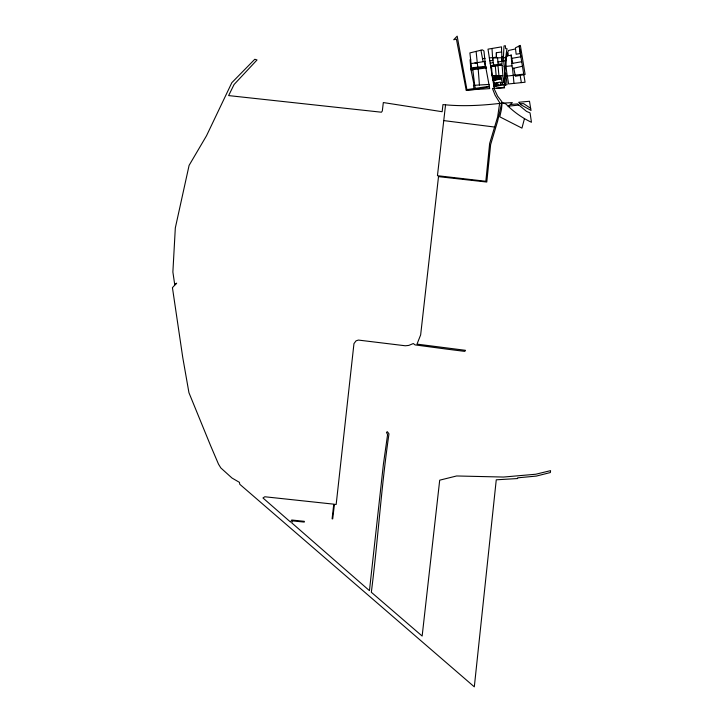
<?xml version="1.0" encoding="UTF-8"?>
<svg xmlns="http://www.w3.org/2000/svg" width="723" height="723" viewBox="0 0 723 723"><rect width="100%" height="100%" fill="white"/><g stroke="black" fill="none" stroke-linecap="round" stroke-linejoin="round"><path stroke-width="1.08" d="M501.572 51.984L501.536 46.868L487.998 49.146L492.137 75.807L496.132 75.4L495.291 65.811L502.114 65.043L503.416 82.476L502.458 82.648L502.937 84.88M504.663 73.863L503.434 56.421L504.012 45.974L505.332 45.666L505.684 48.667L507.049 48.739C504.771 59.882 506.055 71.36 503.416 82.476M513.999 83.389L508.603 83.949C506.931 73.222 503.859 60.813 508.495 50.502L515.517 48.92L515.445 47.835L520.361 45.395L525.124 74.451L515.382 76.258L513.782 68.233L512.544 68.522L513.999 83.389L525.061 82.241L519.141 46.01L520.849 56.774L511.387 58.427L511.956 65.784L512.544 68.522L522.34 66.263M485.594 66.326L483.94 50.962L482.395 49.86L469.896 52.906L471.532 67.817L485.594 66.326L489.724 88.604L466.19 90.113L456.412 39.096L453.719 39.738L457.171 36.15L466.904 89.625L489.354 86.245M445.558 104.799L437.451 175.698L485.838 181.274L489.634 143.516L497.641 116.927L499.71 102.747L495.056 95.102L492.435 88.45L493.963 88.36L497.578 96.105L501.934 101.798L497.677 120.967L490.646 144.546L486.787 182.042L438.509 176.638L420.65 334.903L417.008 344.121L465.522 350.33L464.79 351.387L446.407 349.073L415.056 344.898L413.33 343.533L408.775 345.413L405.323 345.775L358.364 340.072L356.05 340.849L353.963 343.615L336.168 504.473L334.433 504.283L332.707 518.897L332.101 518.834L333.764 504.166L264.808 496.764L262.964 497.975L290.538 522.069L291.694 520L304.347 521.337L304.256 522.096L292.616 520.894L291.685 522.81L369.453 590.655L383.371 464.5L387.591 434.659L386.471 432.3L387.401 431.73L388.974 433.863C381.337 486.299 378.03 539.584 371.333 592.282L422.151 636.05L439.701 480.171L456.629 475.969L503.506 477.053L535.788 474.234L550.565 470.646L550.393 472.535L536.303 476.086L517.605 477.84L517.569 478.545L496.258 479.81L474.315 686.85L239.783 484.283L239.449 482.358L231.984 478.03L220.831 467.935L218.5 464.148L210.556 445.567L188.947 392.716L182.738 357.379L172.436 287.655L176.656 283.163L174.749 284.844L172.878 272.002L175.318 227.944L189.092 165.386L206.516 135.752L231.83 82.684L254.803 59.259L257.026 59.955L234.089 84.492L228.622 95.59L381.455 112.219L382.322 110.953L383.326 102.558L442.151 111.713L442.964 104.582C462.476 106.624 482.196 105.522 501.59 103.19M504.961 76.069L504.238 82.305L504.979 85.206L507.076 84.699L505.711 73.041L504.961 76.069L506.028 76.051M496.132 75.4L496.05 75.879L497.677 75.825M524.455 118.644L521.952 128.125L499.792 116.837L501.5 109.2L502.114 102.657L505.865 103.949C513.113 111.414 521.925 117.849 531.459 122.268L530.058 112.896L526.561 111.414L517.505 103.913L510.375 104.501M508.206 106.579L512.345 102.594L503.389 103.091M506.561 56.493L508.305 55.608L511.098 55.418L511.089 54.794L512.788 63.308L521.635 61.726M503.597 58.03L505.639 57.189M496.502 88.242L504.446 87.311L504.582 87.881L494.306 88.342L492.173 76.069L502.765 75.563L498.942 75.761L497.975 65.495M493.737 80.47L501.373 78.852M494.532 84.22L496.249 83.85L496.611 85.567M500.452 82.964L502.169 82.603M493.981 86.778L503.814 84.699L504.446 87.311M507.266 53.312L508.061 53.15L508.305 55.608M490.872 67.79L491.613 67.646L492.137 75.807M485.115 66.362L485.178 64.013M490.528 65.63L502.015 63.669L501.717 51.966L496.358 52.725L496.421 57.207L489.326 57.948M511.947 63.47L512.788 63.308M520.334 53.493L516.159 54.234L515.517 48.92M497.93 61.97L505.739 60.678M489.462 86.914L473.258 89.598L466.19 90.113M471.071 63.588L485.043 61.419M506.94 76.105L523.66 74.117M490.149 63.145L493.276 62.684L493.791 64.989M489.073 84.437L479.421 84.998L478.129 67.962L470.827 68.802L471.053 69.905L486.552 67.935L486.416 67.013L470.827 68.802L470.086 59.684L470.754 59.792M503.434 56.421L501.861 56.611L501.943 61.31M495.291 65.811L490.646 66.38L502.114 65.043M506.489 66.353L511.956 65.784M508.667 106.136L518.454 105.115M480.94 50.212L482.503 58.644L485.079 58.391M493.276 62.684L492.743 58.012L501.879 57.713M489.751 60.768L492.761 60.551L492.002 48.45M472.788 69.688L474.722 85.26L479.421 84.998M520.135 103.787L523.56 103.615L530.637 108.323L531.044 110.474L521.337 104.998L518.644 102.286L529.498 101.256L530.637 108.323M504.139 66.435L505.576 66.471M494.812 127.076L443.786 120.596M474.903 62.973L477.316 63.263L477.776 66.932M482.503 58.644L483.181 61.699M499.015 76.277L499.566 78.897M500.813 84.672L500.235 82.051L493.664 83.443L494.225 86.073L502.53 84.311L500.922 76.683L493.285 78.301L494.894 85.929M497.695 76.548L498.255 79.178M496.385 76.828L496.936 79.458M497.605 82.612L498.165 85.242M495.074 77.108L495.626 79.738M496.294 82.883L496.846 85.513M493.755 77.388L494.315 80.009M494.984 83.163L495.535 85.793M471.053 69.905L474.071 85.034L473.484 85.169L473.936 88.577M521.373 82.621L520.045 74.668M474.722 85.26L475.183 88.414M484.428 61.509L484.781 64.094M477.316 63.263L476.114 51.396M511.098 55.418L511.387 58.427M497.541 57.84L498.147 64.32M504.934 76.295L505.422 85.097M496.358 52.725L496.43 57.668M500.325 75.996L492.444 77.659L492.996 80.289L500.876 78.617L500.325 75.996"/></g></svg>
